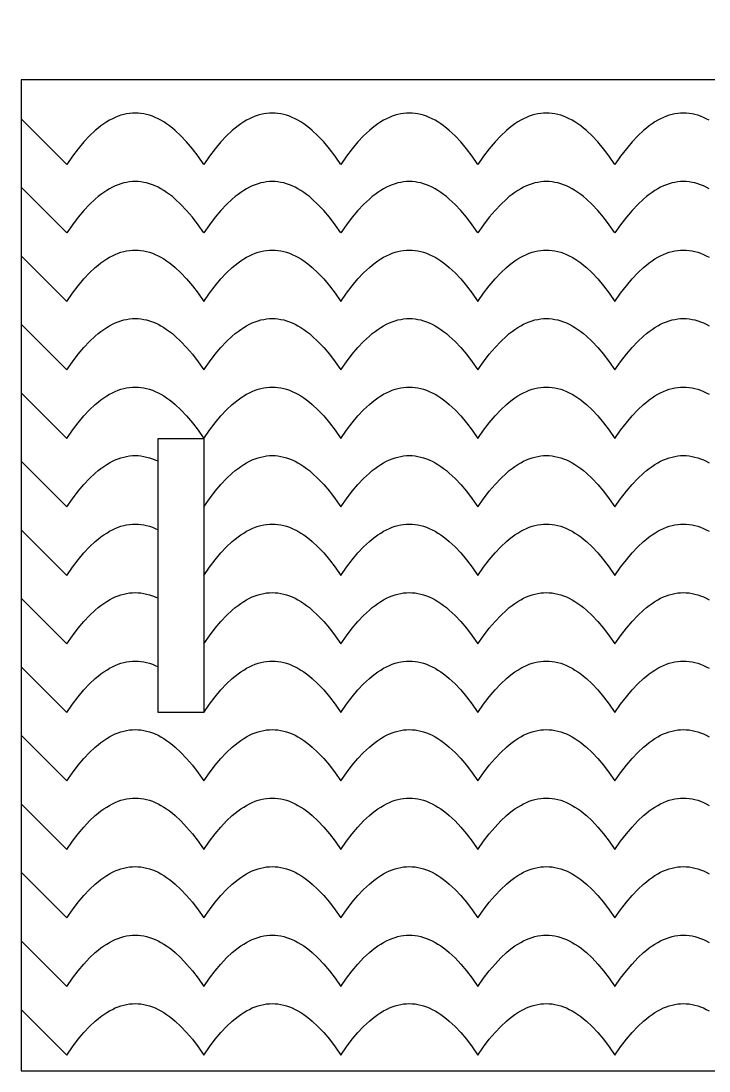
# Model space of a CAD drawing. Extents: x -831 to 1547, y -1426 to -385.
# Drawn here: x -67.2 to -22, y -926.3 to -857.3 of the extents above; entities that cross this region are included whole.
import ezdxf

# ---------------------------------------------------------------- set-up
doc = ezdxf.new("R2010")
doc.units = 0
doc.layers.add('CUT', color=18, linetype='CONTINUOUS')
doc.layers.add('ENGRAVE', color=1, linetype='CONTINUOUS')

msp = doc.modelspace()

# ---------------------------------------------------------------- linework, layer by layer
at = {"layer": 'CUT'}
for points in [[(334.842, -861.159), (254.442, -861.159), (174.042, -809.919), (133.842, -809.919), (93.642, -809.919), (13.242, -861.159), (-67.158, -861.159), (-67.158, -926.259), (93.474, -926.259), (133.842, -870.943), (174.211, -926.259), (334.842, -926.259)], [(-55.158, -884.709), (-55.158, -902.709), (-58.158, -902.709), (-58.158, -884.709)]]:
    msp.add_lwpolyline(points, close=True, dxfattribs=at)
at = {"layer": 'ENGRAVE'}
for points in [[(-21.971, -863.809), (-22.158, -863.709), (-22.346, -863.621), (-22.533, -863.545), (-22.721, -863.48), (-22.908, -863.428), (-23.096, -863.387), (-23.283, -863.357), (-23.471, -863.34), (-23.658, -863.334), (-23.846, -863.34), (-24.033, -863.357), (-24.221, -863.387), (-24.408, -863.428), (-24.596, -863.48), (-24.783, -863.545), (-24.971, -863.621), (-25.158, -863.709), (-25.346, -863.809), (-25.533, -863.92), (-25.721, -864.043), (-25.908, -864.178), (-26.096, -864.324), (-26.283, -864.482), (-26.658, -864.834), (-27.033, -865.232), (-27.408, -865.678), (-27.783, -866.17), (-28.158, -866.709), (-28.533, -866.17), (-28.908, -865.678), (-29.283, -865.232), (-29.658, -864.834), (-30.033, -864.482), (-30.221, -864.324), (-30.408, -864.178), (-30.596, -864.043), (-30.783, -863.92), (-30.971, -863.809), (-31.158, -863.709), (-31.346, -863.621), (-31.533, -863.545), (-31.721, -863.48), (-31.908, -863.428), (-32.096, -863.387), (-32.283, -863.357), (-32.471, -863.34), (-32.658, -863.334), (-32.846, -863.34), (-33.033, -863.357), (-33.221, -863.387), (-33.408, -863.428), (-33.596, -863.48), (-33.783, -863.545), (-33.971, -863.621), (-34.158, -863.709), (-34.346, -863.809), (-34.533, -863.92), (-34.721, -864.043), (-34.908, -864.178), (-35.096, -864.324), (-35.283, -864.482), (-35.658, -864.834), (-36.033, -865.232), (-36.408, -865.678), (-36.783, -866.17), (-37.158, -866.709), (-37.533, -866.17), (-37.908, -865.678), (-38.283, -865.232), (-38.658, -864.834), (-39.033, -864.482), (-39.221, -864.324), (-39.408, -864.178), (-39.596, -864.043), (-39.783, -863.92), (-39.971, -863.809), (-40.158, -863.709), (-40.346, -863.621), (-40.533, -863.545), (-40.721, -863.48), (-40.908, -863.428), (-41.096, -863.387), (-41.283, -863.357), (-41.471, -863.34), (-41.658, -863.334), (-41.846, -863.34), (-42.033, -863.357), (-42.221, -863.387), (-42.408, -863.428), (-42.596, -863.48), (-42.783, -863.545), (-42.971, -863.621), (-43.158, -863.709), (-43.346, -863.809), (-43.533, -863.92), (-43.721, -864.043), (-43.908, -864.178), (-44.096, -864.324), (-44.283, -864.482), (-44.658, -864.834), (-45.033, -865.232), (-45.408, -865.678), (-45.783, -866.17), (-46.158, -866.709), (-46.533, -866.17), (-46.908, -865.678), (-47.283, -865.232), (-47.658, -864.834), (-48.033, -864.482), (-48.221, -864.324), (-48.408, -864.178), (-48.596, -864.043), (-48.783, -863.92), (-48.971, -863.809), (-49.158, -863.709), (-49.346, -863.621), (-49.533, -863.545), (-49.721, -863.48), (-49.908, -863.428), (-50.096, -863.387), (-50.283, -863.357), (-50.471, -863.34), (-50.658, -863.334), (-50.846, -863.34), (-51.033, -863.357), (-51.221, -863.387), (-51.408, -863.428), (-51.596, -863.48), (-51.783, -863.545), (-51.971, -863.621), (-52.158, -863.709), (-52.346, -863.809), (-52.533, -863.92), (-52.721, -864.043), (-52.908, -864.178), (-53.096, -864.324), (-53.283, -864.482), (-53.658, -864.834), (-54.033, -865.232), (-54.408, -865.678), (-54.783, -866.17), (-55.158, -866.709), (-55.533, -866.17), (-55.908, -865.678), (-56.283, -865.232), (-56.658, -864.834), (-57.033, -864.482), (-57.221, -864.324), (-57.408, -864.178), (-57.596, -864.043), (-57.783, -863.92), (-57.971, -863.809), (-58.158, -863.709), (-58.346, -863.621), (-58.533, -863.545), (-58.721, -863.48), (-58.908, -863.428), (-59.096, -863.387), (-59.283, -863.357), (-59.471, -863.34), (-59.658, -863.334), (-59.846, -863.34), (-60.033, -863.357), (-60.221, -863.387), (-60.408, -863.428), (-60.596, -863.48), (-60.783, -863.545), (-60.971, -863.621), (-61.158, -863.709), (-61.346, -863.809), (-61.533, -863.92), (-61.721, -864.043), (-61.908, -864.178), (-62.096, -864.324), (-62.283, -864.482), (-62.658, -864.834), (-63.033, -865.232), (-63.408, -865.678), (-63.783, -866.17), (-64.158, -866.709), (-67.158, -863.709)], [(-21.971, -868.309), (-22.158, -868.209), (-22.346, -868.121), (-22.533, -868.045), (-22.721, -867.98), (-22.908, -867.928), (-23.096, -867.887), (-23.283, -867.857), (-23.471, -867.84), (-23.658, -867.834), (-23.846, -867.84), (-24.033, -867.857), (-24.221, -867.887), (-24.408, -867.928), (-24.596, -867.98), (-24.783, -868.045), (-24.971, -868.121), (-25.158, -868.209), (-25.346, -868.309), (-25.533, -868.42), (-25.721, -868.543), (-25.908, -868.678), (-26.096, -868.824), (-26.283, -868.982), (-26.658, -869.334), (-27.033, -869.732), (-27.408, -870.178), (-27.783, -870.67), (-28.158, -871.209), (-28.533, -870.67), (-28.908, -870.178), (-29.283, -869.732), (-29.658, -869.334), (-30.033, -868.982), (-30.221, -868.824), (-30.408, -868.678), (-30.596, -868.543), (-30.783, -868.42), (-30.971, -868.309), (-31.158, -868.209), (-31.346, -868.121), (-31.533, -868.045), (-31.721, -867.98), (-31.908, -867.928), (-32.096, -867.887), (-32.283, -867.857), (-32.471, -867.84), (-32.658, -867.834), (-32.846, -867.84), (-33.033, -867.857), (-33.221, -867.887), (-33.408, -867.928), (-33.596, -867.98), (-33.783, -868.045), (-33.971, -868.121), (-34.158, -868.209), (-34.346, -868.309), (-34.533, -868.42), (-34.721, -868.543), (-34.908, -868.678), (-35.096, -868.824), (-35.283, -868.982), (-35.658, -869.334), (-36.033, -869.732), (-36.408, -870.178), (-36.783, -870.67), (-37.158, -871.209), (-37.533, -870.67), (-37.908, -870.178), (-38.283, -869.732), (-38.658, -869.334), (-39.033, -868.982), (-39.221, -868.824), (-39.408, -868.678), (-39.596, -868.543), (-39.783, -868.42), (-39.971, -868.309), (-40.158, -868.209), (-40.346, -868.121), (-40.533, -868.045), (-40.721, -867.98), (-40.908, -867.928), (-41.096, -867.887), (-41.283, -867.857), (-41.471, -867.84), (-41.658, -867.834), (-41.846, -867.84), (-42.033, -867.857), (-42.221, -867.887), (-42.408, -867.928), (-42.596, -867.98), (-42.783, -868.045), (-42.971, -868.121), (-43.158, -868.209), (-43.346, -868.309), (-43.533, -868.42), (-43.721, -868.543), (-43.908, -868.678), (-44.096, -868.824), (-44.283, -868.982), (-44.658, -869.334), (-45.033, -869.732), (-45.408, -870.178), (-45.783, -870.67), (-46.158, -871.209), (-46.533, -870.67), (-46.908, -870.178), (-47.283, -869.732), (-47.658, -869.334), (-48.033, -868.982), (-48.221, -868.824), (-48.408, -868.678), (-48.596, -868.543), (-48.783, -868.42), (-48.971, -868.309), (-49.158, -868.209), (-49.346, -868.121), (-49.533, -868.045), (-49.721, -867.98), (-49.908, -867.928), (-50.096, -867.887), (-50.283, -867.857), (-50.471, -867.84), (-50.658, -867.834), (-50.846, -867.84), (-51.033, -867.857), (-51.221, -867.887), (-51.408, -867.928), (-51.596, -867.98), (-51.783, -868.045), (-51.971, -868.121), (-52.158, -868.209), (-52.346, -868.309), (-52.533, -868.42), (-52.721, -868.543), (-52.908, -868.678), (-53.096, -868.824), (-53.283, -868.982), (-53.658, -869.334), (-54.033, -869.732), (-54.408, -870.178), (-54.783, -870.67), (-55.158, -871.209), (-55.533, -870.67), (-55.908, -870.178), (-56.283, -869.732), (-56.658, -869.334), (-57.033, -868.982), (-57.221, -868.824), (-57.408, -868.678), (-57.596, -868.543), (-57.783, -868.42), (-57.971, -868.309), (-58.158, -868.209), (-58.346, -868.121), (-58.533, -868.045), (-58.721, -867.98), (-58.908, -867.928), (-59.096, -867.887), (-59.283, -867.857), (-59.471, -867.84), (-59.658, -867.834), (-59.846, -867.84), (-60.033, -867.857), (-60.221, -867.887), (-60.408, -867.928), (-60.596, -867.98), (-60.783, -868.045), (-60.971, -868.121), (-61.158, -868.209), (-61.346, -868.309), (-61.533, -868.42), (-61.721, -868.543), (-61.908, -868.678), (-62.096, -868.824), (-62.283, -868.982), (-62.658, -869.334), (-63.033, -869.732), (-63.408, -870.178), (-63.783, -870.67), (-64.158, -871.209), (-67.158, -868.209)], [(-67.158, -872.709), (-64.158, -875.709), (-63.783, -875.17), (-63.408, -874.678), (-63.033, -874.232), (-62.658, -873.834), (-62.283, -873.482), (-62.096, -873.324), (-61.908, -873.178), (-61.721, -873.043), (-61.533, -872.92), (-61.346, -872.809), (-61.158, -872.709), (-60.971, -872.621), (-60.783, -872.545), (-60.596, -872.48), (-60.408, -872.428), (-60.221, -872.387), (-60.033, -872.357), (-59.846, -872.34), (-59.658, -872.334), (-59.471, -872.34), (-59.283, -872.357), (-59.096, -872.387), (-58.908, -872.428), (-58.721, -872.48), (-58.533, -872.545), (-58.346, -872.621), (-58.158, -872.709), (-57.971, -872.809), (-57.783, -872.92), (-57.596, -873.043), (-57.408, -873.178), (-57.221, -873.324), (-57.033, -873.482), (-56.658, -873.834), (-56.283, -874.232), (-55.908, -874.678), (-55.533, -875.17), (-55.158, -875.709), (-54.783, -875.17), (-54.408, -874.678), (-54.033, -874.232), (-53.658, -873.834), (-53.283, -873.482), (-53.096, -873.324), (-52.908, -873.178), (-52.721, -873.043), (-52.533, -872.92), (-52.346, -872.809), (-52.158, -872.709), (-51.971, -872.621), (-51.783, -872.545), (-51.596, -872.48), (-51.408, -872.428), (-51.221, -872.387), (-51.033, -872.357), (-50.846, -872.34), (-50.658, -872.334), (-50.471, -872.34), (-50.283, -872.357), (-50.096, -872.387), (-49.908, -872.428), (-49.721, -872.48), (-49.533, -872.545), (-49.346, -872.621), (-49.158, -872.709), (-48.971, -872.809), (-48.783, -872.92), (-48.596, -873.043), (-48.408, -873.178), (-48.221, -873.324), (-48.033, -873.482), (-47.658, -873.834), (-47.283, -874.232), (-46.908, -874.678), (-46.533, -875.17), (-46.158, -875.709), (-45.783, -875.17), (-45.408, -874.678), (-45.033, -874.232), (-44.658, -873.834), (-44.283, -873.482), (-44.096, -873.324), (-43.908, -873.178), (-43.721, -873.043), (-43.533, -872.92), (-43.346, -872.809), (-43.158, -872.709), (-42.971, -872.621), (-42.783, -872.545), (-42.596, -872.48), (-42.408, -872.428), (-42.221, -872.387), (-42.033, -872.357), (-41.846, -872.34), (-41.658, -872.334), (-41.471, -872.34), (-41.283, -872.357), (-41.096, -872.387), (-40.908, -872.428), (-40.721, -872.48), (-40.533, -872.545), (-40.346, -872.621), (-40.158, -872.709), (-39.971, -872.809), (-39.783, -872.92), (-39.596, -873.043), (-39.408, -873.178), (-39.221, -873.324), (-39.033, -873.482), (-38.658, -873.834), (-38.283, -874.232), (-37.908, -874.678), (-37.533, -875.17), (-37.158, -875.709), (-36.783, -875.17), (-36.408, -874.678), (-36.033, -874.232), (-35.658, -873.834), (-35.283, -873.482), (-35.096, -873.324), (-34.908, -873.178), (-34.721, -873.043), (-34.533, -872.92), (-34.346, -872.809), (-34.158, -872.709), (-33.971, -872.621), (-33.783, -872.545), (-33.596, -872.48), (-33.408, -872.428), (-33.221, -872.387), (-33.033, -872.357), (-32.846, -872.34), (-32.658, -872.334), (-32.471, -872.34), (-32.283, -872.357), (-32.096, -872.387), (-31.908, -872.428), (-31.721, -872.48), (-31.533, -872.545), (-31.346, -872.621), (-31.158, -872.709), (-30.971, -872.809), (-30.783, -872.92), (-30.596, -873.043), (-30.408, -873.178), (-30.221, -873.324), (-30.033, -873.482), (-29.658, -873.834), (-29.283, -874.232), (-28.908, -874.678), (-28.533, -875.17), (-28.158, -875.709), (-27.783, -875.17), (-27.408, -874.678), (-27.033, -874.232), (-26.658, -873.834), (-26.283, -873.482), (-26.096, -873.324), (-25.908, -873.178), (-25.721, -873.043), (-25.533, -872.92), (-25.346, -872.809), (-25.158, -872.709), (-24.971, -872.621), (-24.783, -872.545), (-24.596, -872.48), (-24.408, -872.428), (-24.221, -872.387), (-24.033, -872.357), (-23.846, -872.34), (-23.658, -872.334), (-23.471, -872.34), (-23.283, -872.357), (-23.096, -872.387), (-22.908, -872.428), (-22.721, -872.48), (-22.533, -872.545), (-22.346, -872.621), (-22.158, -872.709), (-21.971, -872.809)], [(-67.158, -877.209), (-64.158, -880.209), (-63.783, -879.67), (-63.408, -879.178), (-63.033, -878.732), (-62.658, -878.334), (-62.283, -877.982), (-62.096, -877.824), (-61.908, -877.678), (-61.721, -877.543), (-61.533, -877.42), (-61.346, -877.309), (-61.158, -877.209), (-60.971, -877.121), (-60.783, -877.045), (-60.596, -876.98), (-60.408, -876.928), (-60.221, -876.887), (-60.033, -876.857), (-59.846, -876.84), (-59.658, -876.834), (-59.471, -876.84), (-59.283, -876.857), (-59.096, -876.887), (-58.908, -876.928), (-58.721, -876.98), (-58.533, -877.045), (-58.346, -877.121), (-58.158, -877.209), (-57.971, -877.309), (-57.783, -877.42), (-57.596, -877.543), (-57.408, -877.678), (-57.221, -877.824), (-57.033, -877.982), (-56.658, -878.334), (-56.283, -878.732), (-55.908, -879.178), (-55.533, -879.67), (-55.158, -880.209), (-54.783, -879.67), (-54.408, -879.178), (-54.033, -878.732), (-53.658, -878.334), (-53.283, -877.982), (-53.096, -877.824), (-52.908, -877.678), (-52.721, -877.543), (-52.533, -877.42), (-52.346, -877.309), (-52.158, -877.209), (-51.971, -877.121), (-51.783, -877.045), (-51.596, -876.98), (-51.408, -876.928), (-51.221, -876.887), (-51.033, -876.857), (-50.846, -876.84), (-50.658, -876.834), (-50.471, -876.84), (-50.283, -876.857), (-50.096, -876.887), (-49.908, -876.928), (-49.721, -876.98), (-49.533, -877.045), (-49.346, -877.121), (-49.158, -877.209), (-48.971, -877.309), (-48.783, -877.42), (-48.596, -877.543), (-48.408, -877.678), (-48.221, -877.824), (-48.033, -877.982), (-47.658, -878.334), (-47.283, -878.732), (-46.908, -879.178), (-46.533, -879.67), (-46.158, -880.209), (-45.783, -879.67), (-45.408, -879.178), (-45.033, -878.732), (-44.658, -878.334), (-44.283, -877.982), (-44.096, -877.824), (-43.908, -877.678), (-43.721, -877.543), (-43.533, -877.42), (-43.346, -877.309), (-43.158, -877.209), (-42.971, -877.121), (-42.783, -877.045), (-42.596, -876.98), (-42.408, -876.928), (-42.221, -876.887), (-42.033, -876.857), (-41.846, -876.84), (-41.658, -876.834), (-41.471, -876.84), (-41.283, -876.857), (-41.096, -876.887), (-40.908, -876.928), (-40.721, -876.98), (-40.533, -877.045), (-40.346, -877.121), (-40.158, -877.209), (-39.971, -877.309), (-39.783, -877.42), (-39.596, -877.543), (-39.408, -877.678), (-39.221, -877.824), (-39.033, -877.982), (-38.658, -878.334), (-38.283, -878.732), (-37.908, -879.178), (-37.533, -879.67), (-37.158, -880.209), (-36.783, -879.67), (-36.408, -879.178), (-36.033, -878.732), (-35.658, -878.334), (-35.283, -877.982), (-35.096, -877.824), (-34.908, -877.678), (-34.721, -877.543), (-34.533, -877.42), (-34.346, -877.309), (-34.158, -877.209), (-33.971, -877.121), (-33.783, -877.045), (-33.596, -876.98), (-33.408, -876.928), (-33.221, -876.887), (-33.033, -876.857), (-32.846, -876.84), (-32.658, -876.834), (-32.471, -876.84), (-32.283, -876.857), (-32.096, -876.887), (-31.908, -876.928), (-31.721, -876.98), (-31.533, -877.045), (-31.346, -877.121), (-31.158, -877.209), (-30.971, -877.309), (-30.783, -877.42), (-30.596, -877.543), (-30.408, -877.678), (-30.221, -877.824), (-30.033, -877.982), (-29.658, -878.334), (-29.283, -878.732), (-28.908, -879.178), (-28.533, -879.67), (-28.158, -880.209), (-27.783, -879.67), (-27.408, -879.178), (-27.033, -878.732), (-26.658, -878.334), (-26.283, -877.982), (-26.096, -877.824), (-25.908, -877.678), (-25.721, -877.543), (-25.533, -877.42), (-25.346, -877.309), (-25.158, -877.209), (-24.971, -877.121), (-24.783, -877.045), (-24.596, -876.98), (-24.408, -876.928), (-24.221, -876.887), (-24.033, -876.857), (-23.846, -876.84), (-23.658, -876.834), (-23.471, -876.84), (-23.283, -876.857), (-23.096, -876.887), (-22.908, -876.928), (-22.721, -876.98), (-22.533, -877.045), (-22.346, -877.121), (-22.158, -877.209), (-21.971, -877.309)], [(-67.158, -881.709), (-64.158, -884.709), (-63.783, -884.17), (-63.408, -883.678), (-63.033, -883.232), (-62.658, -882.834), (-62.283, -882.482), (-62.096, -882.324), (-61.908, -882.178), (-61.721, -882.043), (-61.533, -881.92), (-61.346, -881.809), (-61.158, -881.709), (-60.971, -881.621), (-60.783, -881.545), (-60.596, -881.48), (-60.408, -881.428), (-60.221, -881.387), (-60.033, -881.357), (-59.846, -881.34), (-59.658, -881.334), (-59.471, -881.34), (-59.283, -881.357), (-59.096, -881.387), (-58.908, -881.428), (-58.721, -881.48), (-58.533, -881.545), (-58.346, -881.621), (-58.158, -881.709), (-57.971, -881.809), (-57.783, -881.92), (-57.596, -882.043), (-57.408, -882.178), (-57.221, -882.324), (-57.033, -882.482), (-56.658, -882.834), (-56.283, -883.232), (-55.908, -883.678), (-55.533, -884.17), (-55.158, -884.709), (-54.783, -884.17), (-54.408, -883.678), (-54.033, -883.232), (-53.658, -882.834), (-53.283, -882.482), (-53.096, -882.324), (-52.908, -882.178), (-52.721, -882.043), (-52.533, -881.92), (-52.346, -881.809), (-52.158, -881.709), (-51.971, -881.621), (-51.783, -881.545), (-51.596, -881.48), (-51.408, -881.428), (-51.221, -881.387), (-51.033, -881.357), (-50.846, -881.34), (-50.658, -881.334), (-50.471, -881.34), (-50.283, -881.357), (-50.096, -881.387), (-49.908, -881.428), (-49.721, -881.48), (-49.533, -881.545), (-49.346, -881.621), (-49.158, -881.709), (-48.971, -881.809), (-48.783, -881.92), (-48.596, -882.043), (-48.408, -882.178), (-48.221, -882.324), (-48.033, -882.482), (-47.658, -882.834), (-47.283, -883.232), (-46.908, -883.678), (-46.533, -884.17), (-46.158, -884.709), (-45.783, -884.17), (-45.408, -883.678), (-45.033, -883.232), (-44.658, -882.834), (-44.283, -882.482), (-44.096, -882.324), (-43.908, -882.178), (-43.721, -882.043), (-43.533, -881.92), (-43.346, -881.809), (-43.158, -881.709), (-42.971, -881.621), (-42.783, -881.545), (-42.596, -881.48), (-42.408, -881.428), (-42.221, -881.387), (-42.033, -881.357), (-41.846, -881.34), (-41.658, -881.334), (-41.471, -881.34), (-41.283, -881.357), (-41.096, -881.387), (-40.908, -881.428), (-40.721, -881.48), (-40.533, -881.545), (-40.346, -881.621), (-40.158, -881.709), (-39.971, -881.809), (-39.783, -881.92), (-39.596, -882.043), (-39.408, -882.178), (-39.221, -882.324), (-39.033, -882.482), (-38.658, -882.834), (-38.283, -883.232), (-37.908, -883.678), (-37.533, -884.17), (-37.158, -884.709), (-36.783, -884.17), (-36.408, -883.678), (-36.033, -883.232), (-35.658, -882.834), (-35.283, -882.482), (-35.096, -882.324), (-34.908, -882.178), (-34.721, -882.043), (-34.533, -881.92), (-34.346, -881.809), (-34.158, -881.709), (-33.971, -881.621), (-33.783, -881.545), (-33.596, -881.48), (-33.408, -881.428), (-33.221, -881.387), (-33.033, -881.357), (-32.846, -881.34), (-32.658, -881.334), (-32.471, -881.34), (-32.283, -881.357), (-32.096, -881.387), (-31.908, -881.428), (-31.721, -881.48), (-31.533, -881.545), (-31.346, -881.621), (-31.158, -881.709), (-30.971, -881.809), (-30.783, -881.92), (-30.596, -882.043), (-30.408, -882.178), (-30.221, -882.324), (-30.033, -882.482), (-29.658, -882.834), (-29.283, -883.232), (-28.908, -883.678), (-28.533, -884.17), (-28.158, -884.709), (-27.783, -884.17), (-27.408, -883.678), (-27.033, -883.232), (-26.658, -882.834), (-26.283, -882.482), (-26.096, -882.324), (-25.908, -882.178), (-25.721, -882.043), (-25.533, -881.92), (-25.346, -881.809), (-25.158, -881.709), (-24.971, -881.621), (-24.783, -881.545), (-24.596, -881.48), (-24.408, -881.428), (-24.221, -881.387), (-24.033, -881.357), (-23.846, -881.34), (-23.658, -881.334), (-23.471, -881.34), (-23.283, -881.357), (-23.096, -881.387), (-22.908, -881.428), (-22.721, -881.48), (-22.533, -881.545), (-22.346, -881.621), (-22.158, -881.709), (-21.971, -881.809)], [(-67.158, -886.209), (-64.158, -889.209), (-63.783, -888.67), (-63.408, -888.178), (-63.033, -887.732), (-62.658, -887.334), (-62.283, -886.982), (-62.096, -886.824), (-61.908, -886.678), (-61.721, -886.543), (-61.533, -886.42), (-61.346, -886.309), (-61.158, -886.209), (-60.971, -886.121), (-60.783, -886.045), (-60.596, -885.98), (-60.408, -885.928), (-60.221, -885.887), (-60.033, -885.857), (-59.846, -885.84), (-59.658, -885.834), (-59.471, -885.84), (-59.283, -885.857), (-59.096, -885.887), (-58.908, -885.928), (-58.721, -885.98), (-58.533, -886.045), (-58.346, -886.121), (-58.158, -886.209)], [(-55.158, -889.209), (-54.783, -888.67), (-54.408, -888.178), (-54.033, -887.732), (-53.658, -887.334), (-53.283, -886.982), (-53.096, -886.824), (-52.908, -886.678), (-52.721, -886.543), (-52.533, -886.42), (-52.346, -886.309), (-52.158, -886.209), (-51.971, -886.121), (-51.783, -886.045), (-51.596, -885.98), (-51.408, -885.928), (-51.221, -885.887), (-51.033, -885.857), (-50.846, -885.84), (-50.658, -885.834), (-50.471, -885.84), (-50.283, -885.857), (-50.096, -885.887), (-49.908, -885.928), (-49.721, -885.98), (-49.533, -886.045), (-49.346, -886.121), (-49.158, -886.209), (-48.971, -886.309), (-48.783, -886.42), (-48.596, -886.543), (-48.408, -886.678), (-48.221, -886.824), (-48.033, -886.982), (-47.658, -887.334), (-47.283, -887.732), (-46.908, -888.178), (-46.533, -888.67), (-46.158, -889.209), (-45.783, -888.67), (-45.408, -888.178), (-45.033, -887.732), (-44.658, -887.334), (-44.283, -886.982), (-44.096, -886.824), (-43.908, -886.678), (-43.721, -886.543), (-43.533, -886.42), (-43.346, -886.309), (-43.158, -886.209), (-42.971, -886.121), (-42.783, -886.045), (-42.596, -885.98), (-42.408, -885.928), (-42.221, -885.887), (-42.033, -885.857), (-41.846, -885.84), (-41.658, -885.834), (-41.471, -885.84), (-41.283, -885.857), (-41.096, -885.887), (-40.908, -885.928), (-40.721, -885.98), (-40.533, -886.045), (-40.346, -886.121), (-40.158, -886.209), (-39.971, -886.309), (-39.783, -886.42), (-39.596, -886.543), (-39.408, -886.678), (-39.221, -886.824), (-39.033, -886.982), (-38.658, -887.334), (-38.283, -887.732), (-37.908, -888.178), (-37.533, -888.67), (-37.158, -889.209), (-36.783, -888.67), (-36.408, -888.178), (-36.033, -887.732), (-35.658, -887.334), (-35.283, -886.982), (-35.096, -886.824), (-34.908, -886.678), (-34.721, -886.543), (-34.533, -886.42), (-34.346, -886.309), (-34.158, -886.209), (-33.971, -886.121), (-33.783, -886.045), (-33.596, -885.98), (-33.408, -885.928), (-33.221, -885.887), (-33.033, -885.857), (-32.846, -885.84), (-32.658, -885.834), (-32.471, -885.84), (-32.283, -885.857), (-32.096, -885.887), (-31.908, -885.928), (-31.721, -885.98), (-31.533, -886.045), (-31.346, -886.121), (-31.158, -886.209), (-30.971, -886.309), (-30.783, -886.42), (-30.596, -886.543), (-30.408, -886.678), (-30.221, -886.824), (-30.033, -886.982), (-29.658, -887.334), (-29.283, -887.732), (-28.908, -888.178), (-28.533, -888.67), (-28.158, -889.209), (-27.783, -888.67), (-27.408, -888.178), (-27.033, -887.732), (-26.658, -887.334), (-26.283, -886.982), (-26.096, -886.824), (-25.908, -886.678), (-25.721, -886.543), (-25.533, -886.42), (-25.346, -886.309), (-25.158, -886.209), (-24.971, -886.121), (-24.783, -886.045), (-24.596, -885.98), (-24.408, -885.928), (-24.221, -885.887), (-24.033, -885.857), (-23.846, -885.84), (-23.658, -885.834), (-23.471, -885.84), (-23.283, -885.857), (-23.096, -885.887), (-22.908, -885.928), (-22.721, -885.98), (-22.533, -886.045), (-22.346, -886.121), (-22.158, -886.209), (-21.971, -886.309)], [(-67.158, -890.709), (-64.158, -893.709), (-63.783, -893.17), (-63.408, -892.678), (-63.033, -892.232), (-62.658, -891.834), (-62.283, -891.482), (-62.096, -891.324), (-61.908, -891.178), (-61.721, -891.043), (-61.533, -890.92), (-61.346, -890.809), (-61.158, -890.709), (-60.971, -890.621), (-60.783, -890.545), (-60.596, -890.48), (-60.408, -890.428), (-60.221, -890.387), (-60.033, -890.357), (-59.846, -890.34), (-59.658, -890.334), (-59.471, -890.34), (-59.283, -890.357), (-59.096, -890.387), (-58.908, -890.428), (-58.721, -890.48), (-58.533, -890.545), (-58.346, -890.621), (-58.158, -890.709)], [(-55.158, -893.709), (-54.783, -893.17), (-54.408, -892.678), (-54.033, -892.232), (-53.658, -891.834), (-53.283, -891.482), (-53.096, -891.324), (-52.908, -891.178), (-52.721, -891.043), (-52.533, -890.92), (-52.346, -890.809), (-52.158, -890.709), (-51.971, -890.621), (-51.783, -890.545), (-51.596, -890.48), (-51.408, -890.428), (-51.221, -890.387), (-51.033, -890.357), (-50.846, -890.34), (-50.658, -890.334), (-50.471, -890.34), (-50.283, -890.357), (-50.096, -890.387), (-49.908, -890.428), (-49.721, -890.48), (-49.533, -890.545), (-49.346, -890.621), (-49.158, -890.709), (-48.971, -890.809), (-48.783, -890.92), (-48.596, -891.043), (-48.408, -891.178), (-48.221, -891.324), (-48.033, -891.482), (-47.658, -891.834), (-47.283, -892.232), (-46.908, -892.678), (-46.533, -893.17), (-46.158, -893.709), (-45.783, -893.17), (-45.408, -892.678), (-45.033, -892.232), (-44.658, -891.834), (-44.283, -891.482), (-44.096, -891.324), (-43.908, -891.178), (-43.721, -891.043), (-43.533, -890.92), (-43.346, -890.809), (-43.158, -890.709), (-42.971, -890.621), (-42.783, -890.545), (-42.596, -890.48), (-42.408, -890.428), (-42.221, -890.387), (-42.033, -890.357), (-41.846, -890.34), (-41.658, -890.334), (-41.471, -890.34), (-41.283, -890.357), (-41.096, -890.387), (-40.908, -890.428), (-40.721, -890.48), (-40.533, -890.545), (-40.346, -890.621), (-40.158, -890.709), (-39.971, -890.809), (-39.783, -890.92), (-39.596, -891.043), (-39.408, -891.178), (-39.221, -891.324), (-39.033, -891.482), (-38.658, -891.834), (-38.283, -892.232), (-37.908, -892.678), (-37.533, -893.17), (-37.158, -893.709), (-36.783, -893.17), (-36.408, -892.678), (-36.033, -892.232), (-35.658, -891.834), (-35.283, -891.482), (-35.096, -891.324), (-34.908, -891.178), (-34.721, -891.043), (-34.533, -890.92), (-34.346, -890.809), (-34.158, -890.709), (-33.971, -890.621), (-33.783, -890.545), (-33.596, -890.48), (-33.408, -890.428), (-33.221, -890.387), (-33.033, -890.357), (-32.846, -890.34), (-32.658, -890.334), (-32.471, -890.34), (-32.283, -890.357), (-32.096, -890.387), (-31.908, -890.428), (-31.721, -890.48), (-31.533, -890.545), (-31.346, -890.621), (-31.158, -890.709), (-30.971, -890.809), (-30.783, -890.92), (-30.596, -891.043), (-30.408, -891.178), (-30.221, -891.324), (-30.033, -891.482), (-29.658, -891.834), (-29.283, -892.232), (-28.908, -892.678), (-28.533, -893.17), (-28.158, -893.709), (-27.783, -893.17), (-27.408, -892.678), (-27.033, -892.232), (-26.658, -891.834), (-26.283, -891.482), (-26.096, -891.324), (-25.908, -891.178), (-25.721, -891.043), (-25.533, -890.92), (-25.346, -890.809), (-25.158, -890.709), (-24.971, -890.621), (-24.783, -890.545), (-24.596, -890.48), (-24.408, -890.428), (-24.221, -890.387), (-24.033, -890.357), (-23.846, -890.34), (-23.658, -890.334), (-23.471, -890.34), (-23.283, -890.357), (-23.096, -890.387), (-22.908, -890.428), (-22.721, -890.48), (-22.533, -890.545), (-22.346, -890.621), (-22.158, -890.709), (-21.971, -890.809)], [(-67.158, -895.209), (-64.158, -898.209), (-63.783, -897.67), (-63.408, -897.178), (-63.033, -896.732), (-62.658, -896.334), (-62.283, -895.982), (-62.096, -895.824), (-61.908, -895.678), (-61.721, -895.543), (-61.533, -895.42), (-61.346, -895.309), (-61.158, -895.209), (-60.971, -895.121), (-60.783, -895.045), (-60.596, -894.98), (-60.408, -894.928), (-60.221, -894.887), (-60.033, -894.857), (-59.846, -894.84), (-59.658, -894.834), (-59.471, -894.84), (-59.283, -894.857), (-59.096, -894.887), (-58.908, -894.928), (-58.721, -894.98), (-58.533, -895.045), (-58.346, -895.121), (-58.158, -895.209)], [(-55.158, -898.209), (-54.783, -897.67), (-54.408, -897.178), (-54.033, -896.732), (-53.658, -896.334), (-53.283, -895.982), (-53.096, -895.824), (-52.908, -895.678), (-52.721, -895.543), (-52.533, -895.42), (-52.346, -895.309), (-52.158, -895.209), (-51.971, -895.121), (-51.783, -895.045), (-51.596, -894.98), (-51.408, -894.928), (-51.221, -894.887), (-51.033, -894.857), (-50.846, -894.84), (-50.658, -894.834), (-50.471, -894.84), (-50.283, -894.857), (-50.096, -894.887), (-49.908, -894.928), (-49.721, -894.98), (-49.533, -895.045), (-49.346, -895.121), (-49.158, -895.209), (-48.971, -895.309), (-48.783, -895.42), (-48.596, -895.543), (-48.408, -895.678), (-48.221, -895.824), (-48.033, -895.982), (-47.658, -896.334), (-47.283, -896.732), (-46.908, -897.178), (-46.533, -897.67), (-46.158, -898.209), (-45.783, -897.67), (-45.408, -897.178), (-45.033, -896.732), (-44.658, -896.334), (-44.283, -895.982), (-44.096, -895.824), (-43.908, -895.678), (-43.721, -895.543), (-43.533, -895.42), (-43.346, -895.309), (-43.158, -895.209), (-42.971, -895.121), (-42.783, -895.045), (-42.596, -894.98), (-42.408, -894.928), (-42.221, -894.887), (-42.033, -894.857), (-41.846, -894.84), (-41.658, -894.834), (-41.471, -894.84), (-41.283, -894.857), (-41.096, -894.887), (-40.908, -894.928), (-40.721, -894.98), (-40.533, -895.045), (-40.346, -895.121), (-40.158, -895.209), (-39.971, -895.309), (-39.783, -895.42), (-39.596, -895.543), (-39.408, -895.678), (-39.221, -895.824), (-39.033, -895.982), (-38.658, -896.334), (-38.283, -896.732), (-37.908, -897.178), (-37.533, -897.67), (-37.158, -898.209), (-36.783, -897.67), (-36.408, -897.178), (-36.033, -896.732), (-35.658, -896.334), (-35.283, -895.982), (-35.096, -895.824), (-34.908, -895.678), (-34.721, -895.543), (-34.533, -895.42), (-34.346, -895.309), (-34.158, -895.209), (-33.971, -895.121), (-33.783, -895.045), (-33.596, -894.98), (-33.408, -894.928), (-33.221, -894.887), (-33.033, -894.857), (-32.846, -894.84), (-32.658, -894.834), (-32.471, -894.84), (-32.283, -894.857), (-32.096, -894.887), (-31.908, -894.928), (-31.721, -894.98), (-31.533, -895.045), (-31.346, -895.121), (-31.158, -895.209), (-30.971, -895.309), (-30.783, -895.42), (-30.596, -895.543), (-30.408, -895.678), (-30.221, -895.824), (-30.033, -895.982), (-29.658, -896.334), (-29.283, -896.732), (-28.908, -897.178), (-28.533, -897.67), (-28.158, -898.209), (-27.783, -897.67), (-27.408, -897.178), (-27.033, -896.732), (-26.658, -896.334), (-26.283, -895.982), (-26.096, -895.824), (-25.908, -895.678), (-25.721, -895.543), (-25.533, -895.42), (-25.346, -895.309), (-25.158, -895.209), (-24.971, -895.121), (-24.783, -895.045), (-24.596, -894.98), (-24.408, -894.928), (-24.221, -894.887), (-24.033, -894.857), (-23.846, -894.84), (-23.658, -894.834), (-23.471, -894.84), (-23.283, -894.857), (-23.096, -894.887), (-22.908, -894.928), (-22.721, -894.98), (-22.533, -895.045), (-22.346, -895.121), (-22.158, -895.209), (-21.971, -895.309)], [(-67.158, -899.709), (-64.158, -902.709), (-63.783, -902.17), (-63.408, -901.678), (-63.033, -901.232), (-62.658, -900.834), (-62.283, -900.482), (-62.096, -900.324), (-61.908, -900.178), (-61.721, -900.043), (-61.533, -899.92), (-61.346, -899.809), (-61.158, -899.709), (-60.971, -899.621), (-60.783, -899.545), (-60.596, -899.48), (-60.408, -899.428), (-60.221, -899.387), (-60.033, -899.357), (-59.846, -899.34), (-59.658, -899.334), (-59.471, -899.34), (-59.283, -899.357), (-59.096, -899.387), (-58.908, -899.428), (-58.721, -899.48), (-58.533, -899.545), (-58.346, -899.621), (-58.158, -899.709)], [(-55.158, -902.709), (-54.783, -902.17), (-54.408, -901.678), (-54.033, -901.232), (-53.658, -900.834), (-53.283, -900.482), (-53.096, -900.324), (-52.908, -900.178), (-52.721, -900.043), (-52.533, -899.92), (-52.346, -899.809), (-52.158, -899.709), (-51.971, -899.621), (-51.783, -899.545), (-51.596, -899.48), (-51.408, -899.428), (-51.221, -899.387), (-51.033, -899.357), (-50.846, -899.34), (-50.658, -899.334), (-50.471, -899.34), (-50.283, -899.357), (-50.096, -899.387), (-49.908, -899.428), (-49.721, -899.48), (-49.533, -899.545), (-49.346, -899.621), (-49.158, -899.709), (-48.971, -899.809), (-48.783, -899.92), (-48.596, -900.043), (-48.408, -900.178), (-48.221, -900.324), (-48.033, -900.482), (-47.658, -900.834), (-47.283, -901.232), (-46.908, -901.678), (-46.533, -902.17), (-46.158, -902.709), (-45.783, -902.17), (-45.408, -901.678), (-45.033, -901.232), (-44.658, -900.834), (-44.283, -900.482), (-44.096, -900.324), (-43.908, -900.178), (-43.721, -900.043), (-43.533, -899.92), (-43.346, -899.809), (-43.158, -899.709), (-42.971, -899.621), (-42.783, -899.545), (-42.596, -899.48), (-42.408, -899.428), (-42.221, -899.387), (-42.033, -899.357), (-41.846, -899.34), (-41.658, -899.334), (-41.471, -899.34), (-41.283, -899.357), (-41.096, -899.387), (-40.908, -899.428), (-40.721, -899.48), (-40.533, -899.545), (-40.346, -899.621), (-40.158, -899.709), (-39.971, -899.809), (-39.783, -899.92), (-39.596, -900.043), (-39.408, -900.178), (-39.221, -900.324), (-39.033, -900.482), (-38.658, -900.834), (-38.283, -901.232), (-37.908, -901.678), (-37.533, -902.17), (-37.158, -902.709), (-36.783, -902.17), (-36.408, -901.678), (-36.033, -901.232), (-35.658, -900.834), (-35.283, -900.482), (-35.096, -900.324), (-34.908, -900.178), (-34.721, -900.043), (-34.533, -899.92), (-34.346, -899.809), (-34.158, -899.709), (-33.971, -899.621), (-33.783, -899.545), (-33.596, -899.48), (-33.408, -899.428), (-33.221, -899.387), (-33.033, -899.357), (-32.846, -899.34), (-32.658, -899.334), (-32.471, -899.34), (-32.283, -899.357), (-32.096, -899.387), (-31.908, -899.428), (-31.721, -899.48), (-31.533, -899.545), (-31.346, -899.621), (-31.158, -899.709), (-30.971, -899.809), (-30.783, -899.92), (-30.596, -900.043), (-30.408, -900.178), (-30.221, -900.324), (-30.033, -900.482), (-29.658, -900.834), (-29.283, -901.232), (-28.908, -901.678), (-28.533, -902.17), (-28.158, -902.709), (-27.783, -902.17), (-27.408, -901.678), (-27.033, -901.232), (-26.658, -900.834), (-26.283, -900.482), (-26.096, -900.324), (-25.908, -900.178), (-25.721, -900.043), (-25.533, -899.92), (-25.346, -899.809), (-25.158, -899.709), (-24.971, -899.621), (-24.783, -899.545), (-24.596, -899.48), (-24.408, -899.428), (-24.221, -899.387), (-24.033, -899.357), (-23.846, -899.34), (-23.658, -899.334), (-23.471, -899.34), (-23.283, -899.357), (-23.096, -899.387), (-22.908, -899.428), (-22.721, -899.48), (-22.533, -899.545), (-22.346, -899.621), (-22.158, -899.709), (-21.971, -899.809)], [(-67.158, -904.209), (-64.158, -907.209), (-63.783, -906.67), (-63.408, -906.178), (-63.033, -905.732), (-62.658, -905.334), (-62.283, -904.982), (-62.096, -904.824), (-61.908, -904.678), (-61.721, -904.543), (-61.533, -904.42), (-61.346, -904.309), (-61.158, -904.209), (-60.971, -904.121), (-60.783, -904.045), (-60.596, -903.98), (-60.408, -903.928), (-60.221, -903.887), (-60.033, -903.857), (-59.846, -903.84), (-59.658, -903.834), (-59.471, -903.84), (-59.283, -903.857), (-59.096, -903.887), (-58.908, -903.928), (-58.721, -903.98), (-58.533, -904.045), (-58.346, -904.121), (-58.158, -904.209), (-57.971, -904.309), (-57.783, -904.42), (-57.596, -904.543), (-57.408, -904.678), (-57.221, -904.824), (-57.033, -904.982), (-56.658, -905.334), (-56.283, -905.732), (-55.908, -906.178), (-55.533, -906.67), (-55.158, -907.209), (-54.783, -906.67), (-54.408, -906.178), (-54.033, -905.732), (-53.658, -905.334), (-53.283, -904.982), (-53.096, -904.824), (-52.908, -904.678), (-52.721, -904.543), (-52.533, -904.42), (-52.346, -904.309), (-52.158, -904.209), (-51.971, -904.121), (-51.783, -904.045), (-51.596, -903.98), (-51.408, -903.928), (-51.221, -903.887), (-51.033, -903.857), (-50.846, -903.84), (-50.658, -903.834), (-50.471, -903.84), (-50.283, -903.857), (-50.096, -903.887), (-49.908, -903.928), (-49.721, -903.98), (-49.533, -904.045), (-49.346, -904.121), (-49.158, -904.209), (-48.971, -904.309), (-48.783, -904.42), (-48.596, -904.543), (-48.408, -904.678), (-48.221, -904.824), (-48.033, -904.982), (-47.658, -905.334), (-47.283, -905.732), (-46.908, -906.178), (-46.533, -906.67), (-46.158, -907.209), (-45.783, -906.67), (-45.408, -906.178), (-45.033, -905.732), (-44.658, -905.334), (-44.283, -904.982), (-44.096, -904.824), (-43.908, -904.678), (-43.721, -904.543), (-43.533, -904.42), (-43.346, -904.309), (-43.158, -904.209), (-42.971, -904.121), (-42.783, -904.045), (-42.596, -903.98), (-42.408, -903.928), (-42.221, -903.887), (-42.033, -903.857), (-41.846, -903.84), (-41.658, -903.834), (-41.471, -903.84), (-41.283, -903.857), (-41.096, -903.887), (-40.908, -903.928), (-40.721, -903.98), (-40.533, -904.045), (-40.346, -904.121), (-40.158, -904.209), (-39.971, -904.309), (-39.783, -904.42), (-39.596, -904.543), (-39.408, -904.678), (-39.221, -904.824), (-39.033, -904.982), (-38.658, -905.334), (-38.283, -905.732), (-37.908, -906.178), (-37.533, -906.67), (-37.158, -907.209), (-36.783, -906.67), (-36.408, -906.178), (-36.033, -905.732), (-35.658, -905.334), (-35.283, -904.982), (-35.096, -904.824), (-34.908, -904.678), (-34.721, -904.543), (-34.533, -904.42), (-34.346, -904.309), (-34.158, -904.209), (-33.971, -904.121), (-33.783, -904.045), (-33.596, -903.98), (-33.408, -903.928), (-33.221, -903.887), (-33.033, -903.857), (-32.846, -903.84), (-32.658, -903.834), (-32.471, -903.84), (-32.283, -903.857), (-32.096, -903.887), (-31.908, -903.928), (-31.721, -903.98), (-31.533, -904.045), (-31.346, -904.121), (-31.158, -904.209), (-30.971, -904.309), (-30.783, -904.42), (-30.596, -904.543), (-30.408, -904.678), (-30.221, -904.824), (-30.033, -904.982), (-29.658, -905.334), (-29.283, -905.732), (-28.908, -906.178), (-28.533, -906.67), (-28.158, -907.209), (-27.783, -906.67), (-27.408, -906.178), (-27.033, -905.732), (-26.658, -905.334), (-26.283, -904.982), (-26.096, -904.824), (-25.908, -904.678), (-25.721, -904.543), (-25.533, -904.42), (-25.346, -904.309), (-25.158, -904.209), (-24.971, -904.121), (-24.783, -904.045), (-24.596, -903.98), (-24.408, -903.928), (-24.221, -903.887), (-24.033, -903.857), (-23.846, -903.84), (-23.658, -903.834), (-23.471, -903.84), (-23.283, -903.857), (-23.096, -903.887), (-22.908, -903.928), (-22.721, -903.98), (-22.533, -904.045), (-22.346, -904.121), (-22.158, -904.209), (-21.971, -904.309)], [(-67.158, -908.709), (-64.158, -911.709), (-63.783, -911.17), (-63.408, -910.678), (-63.033, -910.232), (-62.658, -909.834), (-62.283, -909.482), (-62.096, -909.324), (-61.908, -909.178), (-61.721, -909.043), (-61.533, -908.92), (-61.346, -908.809), (-61.158, -908.709), (-60.971, -908.621), (-60.783, -908.545), (-60.596, -908.48), (-60.408, -908.428), (-60.221, -908.387), (-60.033, -908.357), (-59.846, -908.34), (-59.658, -908.334), (-59.471, -908.34), (-59.283, -908.357), (-59.096, -908.387), (-58.908, -908.428), (-58.721, -908.48), (-58.533, -908.545), (-58.346, -908.621), (-58.158, -908.709), (-57.971, -908.809), (-57.783, -908.92), (-57.596, -909.043), (-57.408, -909.178), (-57.221, -909.324), (-57.033, -909.482), (-56.658, -909.834), (-56.283, -910.232), (-55.908, -910.678), (-55.533, -911.17), (-55.158, -911.709), (-54.783, -911.17), (-54.408, -910.678), (-54.033, -910.232), (-53.658, -909.834), (-53.283, -909.482), (-53.096, -909.324), (-52.908, -909.178), (-52.721, -909.043), (-52.533, -908.92), (-52.346, -908.809), (-52.158, -908.709), (-51.971, -908.621), (-51.783, -908.545), (-51.596, -908.48), (-51.408, -908.428), (-51.221, -908.387), (-51.033, -908.357), (-50.846, -908.34), (-50.658, -908.334), (-50.471, -908.34), (-50.283, -908.357), (-50.096, -908.387), (-49.908, -908.428), (-49.721, -908.48), (-49.533, -908.545), (-49.346, -908.621), (-49.158, -908.709), (-48.971, -908.809), (-48.783, -908.92), (-48.596, -909.043), (-48.408, -909.178), (-48.221, -909.324), (-48.033, -909.482), (-47.658, -909.834), (-47.283, -910.232), (-46.908, -910.678), (-46.533, -911.17), (-46.158, -911.709), (-45.783, -911.17), (-45.408, -910.678), (-45.033, -910.232), (-44.658, -909.834), (-44.283, -909.482), (-44.096, -909.324), (-43.908, -909.178), (-43.721, -909.043), (-43.533, -908.92), (-43.346, -908.809), (-43.158, -908.709), (-42.971, -908.621), (-42.783, -908.545), (-42.596, -908.48), (-42.408, -908.428), (-42.221, -908.387), (-42.033, -908.357), (-41.846, -908.34), (-41.658, -908.334), (-41.471, -908.34), (-41.283, -908.357), (-41.096, -908.387), (-40.908, -908.428), (-40.721, -908.48), (-40.533, -908.545), (-40.346, -908.621), (-40.158, -908.709), (-39.971, -908.809), (-39.783, -908.92), (-39.596, -909.043), (-39.408, -909.178), (-39.221, -909.324), (-39.033, -909.482), (-38.658, -909.834), (-38.283, -910.232), (-37.908, -910.678), (-37.533, -911.17), (-37.158, -911.709), (-36.783, -911.17), (-36.408, -910.678), (-36.033, -910.232), (-35.658, -909.834), (-35.283, -909.482), (-35.096, -909.324), (-34.908, -909.178), (-34.721, -909.043), (-34.533, -908.92), (-34.346, -908.809), (-34.158, -908.709), (-33.971, -908.621), (-33.783, -908.545), (-33.596, -908.48), (-33.408, -908.428), (-33.221, -908.387), (-33.033, -908.357), (-32.846, -908.34), (-32.658, -908.334), (-32.471, -908.34), (-32.283, -908.357), (-32.096, -908.387), (-31.908, -908.428), (-31.721, -908.48), (-31.533, -908.545), (-31.346, -908.621), (-31.158, -908.709), (-30.971, -908.809), (-30.783, -908.92), (-30.596, -909.043), (-30.408, -909.178), (-30.221, -909.324), (-30.033, -909.482), (-29.658, -909.834), (-29.283, -910.232), (-28.908, -910.678), (-28.533, -911.17), (-28.158, -911.709), (-27.783, -911.17), (-27.408, -910.678), (-27.033, -910.232), (-26.658, -909.834), (-26.283, -909.482), (-26.096, -909.324), (-25.908, -909.178), (-25.721, -909.043), (-25.533, -908.92), (-25.346, -908.809), (-25.158, -908.709), (-24.971, -908.621), (-24.783, -908.545), (-24.596, -908.48), (-24.408, -908.428), (-24.221, -908.387), (-24.033, -908.357), (-23.846, -908.34), (-23.658, -908.334), (-23.471, -908.34), (-23.283, -908.357), (-23.096, -908.387), (-22.908, -908.428), (-22.721, -908.48), (-22.533, -908.545), (-22.346, -908.621), (-22.158, -908.709), (-21.971, -908.809)], [(-67.158, -913.209), (-64.158, -916.209), (-63.783, -915.67), (-63.408, -915.178), (-63.033, -914.732), (-62.658, -914.334), (-62.283, -913.982), (-62.096, -913.824), (-61.908, -913.678), (-61.721, -913.543), (-61.533, -913.42), (-61.346, -913.309), (-61.158, -913.209), (-60.971, -913.121), (-60.783, -913.045), (-60.596, -912.98), (-60.408, -912.928), (-60.221, -912.887), (-60.033, -912.857), (-59.846, -912.84), (-59.658, -912.834), (-59.471, -912.84), (-59.283, -912.857), (-59.096, -912.887), (-58.908, -912.928), (-58.721, -912.98), (-58.533, -913.045), (-58.346, -913.121), (-58.158, -913.209), (-57.971, -913.309), (-57.783, -913.42), (-57.596, -913.543), (-57.408, -913.678), (-57.221, -913.824), (-57.033, -913.982), (-56.658, -914.334), (-56.283, -914.732), (-55.908, -915.178), (-55.533, -915.67), (-55.158, -916.209), (-54.783, -915.67), (-54.408, -915.178), (-54.033, -914.732), (-53.658, -914.334), (-53.283, -913.982), (-53.096, -913.824), (-52.908, -913.678), (-52.721, -913.543), (-52.533, -913.42), (-52.346, -913.309), (-52.158, -913.209), (-51.971, -913.121), (-51.783, -913.045), (-51.596, -912.98), (-51.408, -912.928), (-51.221, -912.887), (-51.033, -912.857), (-50.846, -912.84), (-50.658, -912.834), (-50.471, -912.84), (-50.283, -912.857), (-50.096, -912.887), (-49.908, -912.928), (-49.721, -912.98), (-49.533, -913.045), (-49.346, -913.121), (-49.158, -913.209), (-48.971, -913.309), (-48.783, -913.42), (-48.596, -913.543), (-48.408, -913.678), (-48.221, -913.824), (-48.033, -913.982), (-47.658, -914.334), (-47.283, -914.732), (-46.908, -915.178), (-46.533, -915.67), (-46.158, -916.209), (-45.783, -915.67), (-45.408, -915.178), (-45.033, -914.732), (-44.658, -914.334), (-44.283, -913.982), (-44.096, -913.824), (-43.908, -913.678), (-43.721, -913.543), (-43.533, -913.42), (-43.346, -913.309), (-43.158, -913.209), (-42.971, -913.121), (-42.783, -913.045), (-42.596, -912.98), (-42.408, -912.928), (-42.221, -912.887), (-42.033, -912.857), (-41.846, -912.84), (-41.658, -912.834), (-41.471, -912.84), (-41.283, -912.857), (-41.096, -912.887), (-40.908, -912.928), (-40.721, -912.98), (-40.533, -913.045), (-40.346, -913.121), (-40.158, -913.209), (-39.971, -913.309), (-39.783, -913.42), (-39.596, -913.543), (-39.408, -913.678), (-39.221, -913.824), (-39.033, -913.982), (-38.658, -914.334), (-38.283, -914.732), (-37.908, -915.178), (-37.533, -915.67), (-37.158, -916.209), (-36.783, -915.67), (-36.408, -915.178), (-36.033, -914.732), (-35.658, -914.334), (-35.283, -913.982), (-35.096, -913.824), (-34.908, -913.678), (-34.721, -913.543), (-34.533, -913.42), (-34.346, -913.309), (-34.158, -913.209), (-33.971, -913.121), (-33.783, -913.045), (-33.596, -912.98), (-33.408, -912.928), (-33.221, -912.887), (-33.033, -912.857), (-32.846, -912.84), (-32.658, -912.834), (-32.471, -912.84), (-32.283, -912.857), (-32.096, -912.887), (-31.908, -912.928), (-31.721, -912.98), (-31.533, -913.045), (-31.346, -913.121), (-31.158, -913.209), (-30.971, -913.309), (-30.783, -913.42), (-30.596, -913.543), (-30.408, -913.678), (-30.221, -913.824), (-30.033, -913.982), (-29.658, -914.334), (-29.283, -914.732), (-28.908, -915.178), (-28.533, -915.67), (-28.158, -916.209), (-27.783, -915.67), (-27.408, -915.178), (-27.033, -914.732), (-26.658, -914.334), (-26.283, -913.982), (-26.096, -913.824), (-25.908, -913.678), (-25.721, -913.543), (-25.533, -913.42), (-25.346, -913.309), (-25.158, -913.209), (-24.971, -913.121), (-24.783, -913.045), (-24.596, -912.98), (-24.408, -912.928), (-24.221, -912.887), (-24.033, -912.857), (-23.846, -912.84), (-23.658, -912.834), (-23.471, -912.84), (-23.283, -912.857), (-23.096, -912.887), (-22.908, -912.928), (-22.721, -912.98), (-22.533, -913.045), (-22.346, -913.121), (-22.158, -913.209), (-21.971, -913.309)], [(-67.158, -917.709), (-64.158, -920.709), (-63.783, -920.17), (-63.408, -919.678), (-63.033, -919.232), (-62.658, -918.834), (-62.283, -918.482), (-62.096, -918.324), (-61.908, -918.178), (-61.721, -918.043), (-61.533, -917.92), (-61.346, -917.809), (-61.158, -917.709), (-60.971, -917.621), (-60.783, -917.545), (-60.596, -917.48), (-60.408, -917.428), (-60.221, -917.387), (-60.033, -917.357), (-59.846, -917.34), (-59.658, -917.334), (-59.471, -917.34), (-59.283, -917.357), (-59.096, -917.387), (-58.908, -917.428), (-58.721, -917.48), (-58.533, -917.545), (-58.346, -917.621), (-58.158, -917.709), (-57.971, -917.809), (-57.783, -917.92), (-57.596, -918.043), (-57.408, -918.178), (-57.221, -918.324), (-57.033, -918.482), (-56.658, -918.834), (-56.283, -919.232), (-55.908, -919.678), (-55.533, -920.17), (-55.158, -920.709), (-54.783, -920.17), (-54.408, -919.678), (-54.033, -919.232), (-53.658, -918.834), (-53.283, -918.482), (-53.096, -918.324), (-52.908, -918.178), (-52.721, -918.043), (-52.533, -917.92), (-52.346, -917.809), (-52.158, -917.709), (-51.971, -917.621), (-51.783, -917.545), (-51.596, -917.48), (-51.408, -917.428), (-51.221, -917.387), (-51.033, -917.357), (-50.846, -917.34), (-50.658, -917.334), (-50.471, -917.34), (-50.283, -917.357), (-50.096, -917.387), (-49.908, -917.428), (-49.721, -917.48), (-49.533, -917.545), (-49.346, -917.621), (-49.158, -917.709), (-48.971, -917.809), (-48.783, -917.92), (-48.596, -918.043), (-48.408, -918.178), (-48.221, -918.324), (-48.033, -918.482), (-47.658, -918.834), (-47.283, -919.232), (-46.908, -919.678), (-46.533, -920.17), (-46.158, -920.709), (-45.783, -920.17), (-45.408, -919.678), (-45.033, -919.232), (-44.658, -918.834), (-44.283, -918.482), (-44.096, -918.324), (-43.908, -918.178), (-43.721, -918.043), (-43.533, -917.92), (-43.346, -917.809), (-43.158, -917.709), (-42.971, -917.621), (-42.783, -917.545), (-42.596, -917.48), (-42.408, -917.428), (-42.221, -917.387), (-42.033, -917.357), (-41.846, -917.34), (-41.658, -917.334), (-41.471, -917.34), (-41.283, -917.357), (-41.096, -917.387), (-40.908, -917.428), (-40.721, -917.48), (-40.533, -917.545), (-40.346, -917.621), (-40.158, -917.709), (-39.971, -917.809), (-39.783, -917.92), (-39.596, -918.043), (-39.408, -918.178), (-39.221, -918.324), (-39.033, -918.482), (-38.658, -918.834), (-38.283, -919.232), (-37.908, -919.678), (-37.533, -920.17), (-37.158, -920.709), (-36.783, -920.17), (-36.408, -919.678), (-36.033, -919.232), (-35.658, -918.834), (-35.283, -918.482), (-35.096, -918.324), (-34.908, -918.178), (-34.721, -918.043), (-34.533, -917.92), (-34.346, -917.809), (-34.158, -917.709), (-33.971, -917.621), (-33.783, -917.545), (-33.596, -917.48), (-33.408, -917.428), (-33.221, -917.387), (-33.033, -917.357), (-32.846, -917.34), (-32.658, -917.334), (-32.471, -917.34), (-32.283, -917.357), (-32.096, -917.387), (-31.908, -917.428), (-31.721, -917.48), (-31.533, -917.545), (-31.346, -917.621), (-31.158, -917.709), (-30.971, -917.809), (-30.783, -917.92), (-30.596, -918.043), (-30.408, -918.178), (-30.221, -918.324), (-30.033, -918.482), (-29.658, -918.834), (-29.283, -919.232), (-28.908, -919.678), (-28.533, -920.17), (-28.158, -920.709), (-27.783, -920.17), (-27.408, -919.678), (-27.033, -919.232), (-26.658, -918.834), (-26.283, -918.482), (-26.096, -918.324), (-25.908, -918.178), (-25.721, -918.043), (-25.533, -917.92), (-25.346, -917.809), (-25.158, -917.709), (-24.971, -917.621), (-24.783, -917.545), (-24.596, -917.48), (-24.408, -917.428), (-24.221, -917.387), (-24.033, -917.357), (-23.846, -917.34), (-23.658, -917.334), (-23.471, -917.34), (-23.283, -917.357), (-23.096, -917.387), (-22.908, -917.428), (-22.721, -917.48), (-22.533, -917.545), (-22.346, -917.621), (-22.158, -917.709), (-21.971, -917.809)], [(-67.158, -922.209), (-64.158, -925.209), (-63.783, -924.67), (-63.408, -924.178), (-63.033, -923.732), (-62.658, -923.334), (-62.283, -922.982), (-62.096, -922.824), (-61.908, -922.678), (-61.721, -922.543), (-61.533, -922.42), (-61.346, -922.309), (-61.158, -922.209), (-60.971, -922.121), (-60.783, -922.045), (-60.596, -921.98), (-60.408, -921.928), (-60.221, -921.887), (-60.033, -921.857), (-59.846, -921.84), (-59.658, -921.834), (-59.471, -921.84), (-59.283, -921.857), (-59.096, -921.887), (-58.908, -921.928), (-58.721, -921.98), (-58.533, -922.045), (-58.346, -922.121), (-58.158, -922.209), (-57.971, -922.309), (-57.783, -922.42), (-57.596, -922.543), (-57.408, -922.678), (-57.221, -922.824), (-57.033, -922.982), (-56.658, -923.334), (-56.283, -923.732), (-55.908, -924.178), (-55.533, -924.67), (-55.158, -925.209), (-54.783, -924.67), (-54.408, -924.178), (-54.033, -923.732), (-53.658, -923.334), (-53.283, -922.982), (-53.096, -922.824), (-52.908, -922.678), (-52.721, -922.543), (-52.533, -922.42), (-52.346, -922.309), (-52.158, -922.209), (-51.971, -922.121), (-51.783, -922.045), (-51.596, -921.98), (-51.408, -921.928), (-51.221, -921.887), (-51.033, -921.857), (-50.846, -921.84), (-50.658, -921.834), (-50.471, -921.84), (-50.283, -921.857), (-50.096, -921.887), (-49.908, -921.928), (-49.721, -921.98), (-49.533, -922.045), (-49.346, -922.121), (-49.158, -922.209), (-48.971, -922.309), (-48.783, -922.42), (-48.596, -922.543), (-48.408, -922.678), (-48.221, -922.824), (-48.033, -922.982), (-47.658, -923.334), (-47.283, -923.732), (-46.908, -924.178), (-46.533, -924.67), (-46.158, -925.209), (-45.783, -924.67), (-45.408, -924.178), (-45.033, -923.732), (-44.658, -923.334), (-44.283, -922.982), (-44.096, -922.824), (-43.908, -922.678), (-43.721, -922.543), (-43.533, -922.42), (-43.346, -922.309), (-43.158, -922.209), (-42.971, -922.121), (-42.783, -922.045), (-42.596, -921.98), (-42.408, -921.928), (-42.221, -921.887), (-42.033, -921.857), (-41.846, -921.84), (-41.658, -921.834), (-41.471, -921.84), (-41.283, -921.857), (-41.096, -921.887), (-40.908, -921.928), (-40.721, -921.98), (-40.533, -922.045), (-40.346, -922.121), (-40.158, -922.209), (-39.971, -922.309), (-39.783, -922.42), (-39.596, -922.543), (-39.408, -922.678), (-39.221, -922.824), (-39.033, -922.982), (-38.658, -923.334), (-38.283, -923.732), (-37.908, -924.178), (-37.533, -924.67), (-37.158, -925.209), (-36.783, -924.67), (-36.408, -924.178), (-36.033, -923.732), (-35.658, -923.334), (-35.283, -922.982), (-35.096, -922.824), (-34.908, -922.678), (-34.721, -922.543), (-34.533, -922.42), (-34.346, -922.309), (-34.158, -922.209), (-33.971, -922.121), (-33.783, -922.045), (-33.596, -921.98), (-33.408, -921.928), (-33.221, -921.887), (-33.033, -921.857), (-32.846, -921.84), (-32.658, -921.834), (-32.471, -921.84), (-32.283, -921.857), (-32.096, -921.887), (-31.908, -921.928), (-31.721, -921.98), (-31.533, -922.045), (-31.346, -922.121), (-31.158, -922.209), (-30.971, -922.309), (-30.783, -922.42), (-30.596, -922.543), (-30.408, -922.678), (-30.221, -922.824), (-30.033, -922.982), (-29.658, -923.334), (-29.283, -923.732), (-28.908, -924.178), (-28.533, -924.67), (-28.158, -925.209), (-27.783, -924.67), (-27.408, -924.178), (-27.033, -923.732), (-26.658, -923.334), (-26.283, -922.982), (-26.096, -922.824), (-25.908, -922.678), (-25.721, -922.543), (-25.533, -922.42), (-25.346, -922.309), (-25.158, -922.209), (-24.971, -922.121), (-24.783, -922.045), (-24.596, -921.98), (-24.408, -921.928), (-24.221, -921.887), (-24.033, -921.857), (-23.846, -921.84), (-23.658, -921.834), (-23.471, -921.84), (-23.283, -921.857), (-23.096, -921.887), (-22.908, -921.928), (-22.721, -921.98), (-22.533, -922.045), (-22.346, -922.121), (-22.158, -922.209), (-21.971, -922.309)]]:
    msp.add_lwpolyline(points, dxfattribs=at)

doc.saveas('drawing.dxf')
